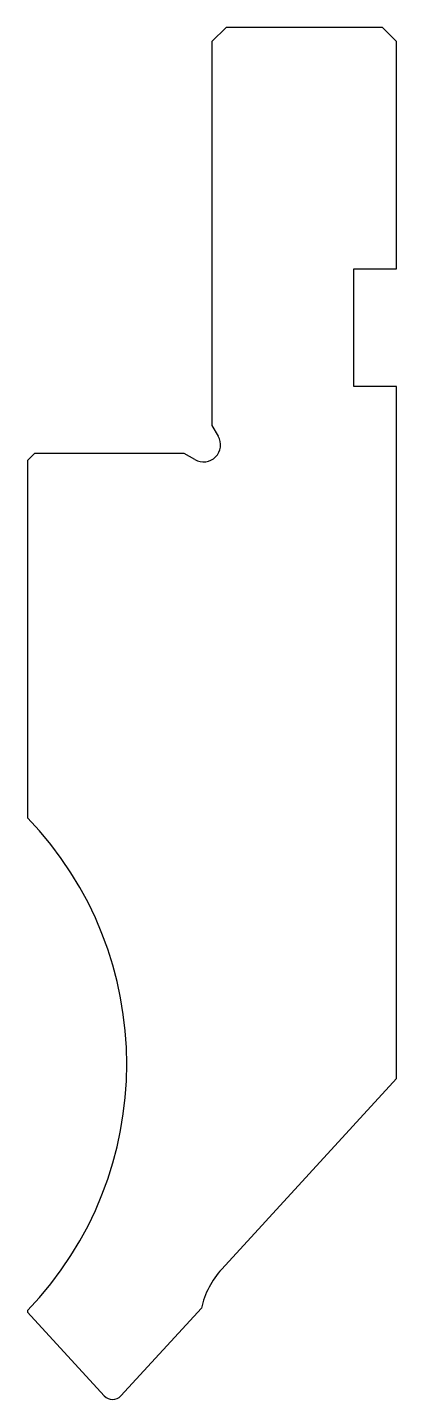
# Model space of a CAD drawing. Extents: x 438.3 to 464.3, y 36.6 to 133.2.
import ezdxf

# ---------------------------------------------------------------- set-up
doc = ezdxf.new("R2010")
doc.units = 0
doc.header["$MEASUREMENT"] = 0
doc.layers.get('0').update_dxf_attribs({"linetype": 'CONTINUOUS'})

msp = doc.modelspace()

# ---------------------------------------------------------------- linework, layer by layer
for p, q in [((452.271, 133.239), (451.271, 132.239)), ((463.271, 133.239), (452.271, 133.239)), ((464.271, 132.239), (463.271, 133.239)), ((451.271, 132.239), (451.271, 105.2)), ((464.271, 116.239), (464.271, 132.239)), ((461.271, 107.939), (461.271, 116.239)), ((461.271, 116.239), (464.271, 116.239)), ((464.271, 107.939), (461.271, 107.939)), ((464.271, 59.214), (464.271, 107.939)), ((451.271, 105.2), (451.71, 104.439)), ((438.771, 103.239), (438.271, 102.739)), ((438.271, 102.739), (438.271, 77.563)), ((449.31, 103.239), (438.771, 103.239)), ((450.071, 102.8), (449.31, 103.239)), ((451.959, 45.779), (464.271, 59.214)), ((438.271, 42.865), (438.271, 42.752)), ((438.271, 42.752), (443.681, 36.848)), ((444.861, 36.848), (450.527, 43.032))]:
    msp.add_line(p, q)
for centre, radius, start, end in [((450.671, 103.839), 1.2, 240, 30), ((420.271, 60.214), 25, 316.05448, 43.94552), ((456.383, 41.725), 6, 137.5, 167.42069), ((444.271, 37.389), 0.8, 222.5, 317.5)]:
    msp.add_arc(centre, radius, start, end)

doc.saveas('drawing.dxf')
